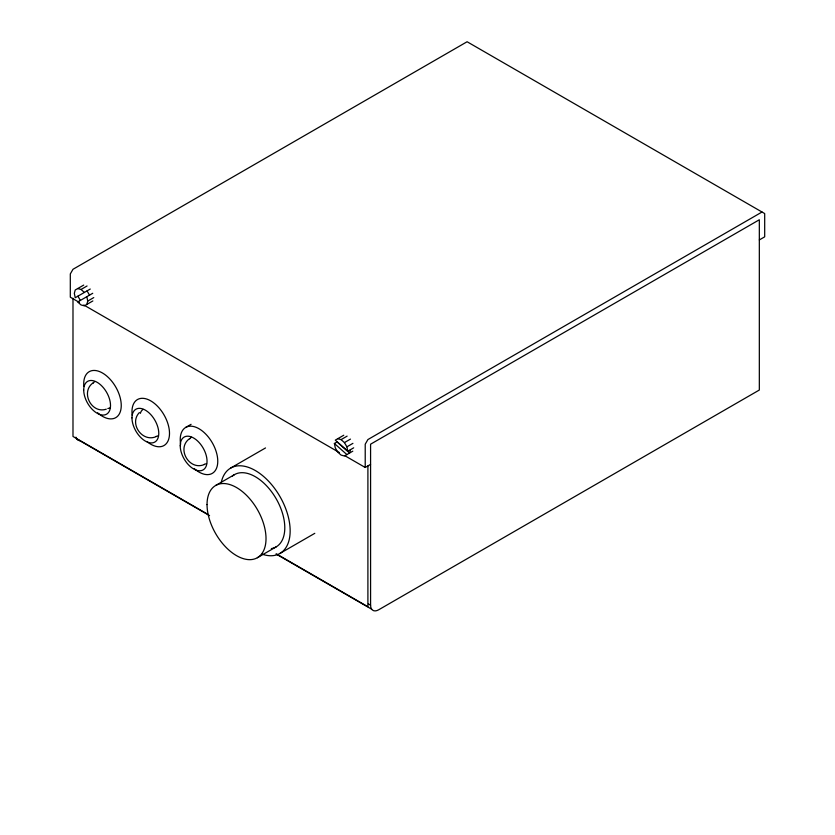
<?xml version="1.0" encoding="UTF-8"?>
<svg xmlns="http://www.w3.org/2000/svg" width="835" height="835" viewBox="0 0 835 835"><rect width="100%" height="100%" fill="white"/><g stroke="black" fill="none" stroke-linecap="round" stroke-linejoin="round"><path stroke-width="1.25" d="M86.83 304.431L87.727 301.08L86.83 296.686M350.47 449.668L349.573 453.029L337.069 441.934L334.386 443.479L335.284 447.873L337.737 452.121L341.087 455.096L344.438 455.993L352.798 451.171M139.362 412.553C128.809 423.554 142.263 442.644 156.103 436.653M93.186 382.816C80.16 391.813 91.38 414.139 106.264 409.181M189.712 438.542C175.945 448.155 189.18 471.138 204.356 464.51M83.709 285.09L75.223 289.985L74.325 293.336L75.223 297.73L90.274 289.035M77.676 288.566L81.026 289.463L87.059 285.988M92.737 293.283L77.676 301.978L81.026 304.942L84.377 305.84L92.862 300.944M87.727 301.08L93.76 297.594M185.725 427.405L191.09 424.316M230.648 468.07L265.509 447.946M215.68 485.479L234.447 474.645M343.769 435.233L335.284 440.128L347.788 451.224L353.696 447.821M337.737 438.709L341.087 439.617L347.12 436.131M341.087 439.617L344.438 442.581L350.47 439.106M347.788 451.224L346.89 446.829L352.923 443.354M762.011 212.017L367.901 439.554L365.219 444.199L365.219 467.475L370.583 464.375M759.328 239.937L764.693 236.837L764.693 213.562L467.099 41.75L72.989 269.287L70.307 273.932L70.307 297.208L79.315 302.406M257.378 557.717L276.155 546.883M279.944 553.448L314.795 533.325M83.813 305.005L339.334 452.528M344.959 455.774L365.219 467.475M368.329 603.882L370.583 605.187A11.377 6.565 -60 0 0 378.62 609.821L759.328 390.029L759.328 219.762L370.583 444.199L370.583 605.187M208.061 514.443L72.989 436.465L72.989 298.262M276.729 554.085L367.901 606.732L367.901 465.93M76.747 438.939L209.564 515.623M275.978 553.96L371.658 609.206M334.386 443.479L346.89 454.574M81.026 289.463L84.377 292.438M344.438 442.581L346.89 446.829M87.059 290.893L89.512 295.141M77.906 296.174L80.358 300.423M189.712 438.834A15.166 8.757 60 0 1 191.413 437.258M206.579 463.529A15.166 8.757 60 0 1 204.356 464.208M180.642 444.303A26.543 15.322 60 0 1 198.01 428.188A26.543 15.322 60 0 1 217.664 463.435A26.543 15.322 60 0 1 194.137 468.518M140.374 413.346A15.166 8.757 60 0 1 143.15 409.4M158.316 435.661A15.166 8.757 60 0 1 156.103 436.35M132.201 415.225A26.543 15.322 60 0 1 150.081 400.497A26.543 15.322 60 0 1 169.432 435.212A26.543 15.322 60 0 1 146.824 441.475M93.186 383.119A15.166 8.757 60 0 1 94.898 381.532M110.063 407.804A15.166 8.757 60 0 1 107.84 408.492M83.813 386.156A26.543 15.322 60 0 1 102.809 373.193A26.543 15.322 60 0 1 121.065 408.419A26.543 15.322 60 0 1 97.622 412.793M221.118 483.162A49.286 28.463 60 0 1 257.577 471.921A49.286 28.463 60 0 1 290.079 528.2A49.286 28.463 60 0 1 262.106 554.158M232.38 476.096A41.708 24.079 60 0 1 277.22 500.635A41.708 24.079 60 0 1 271.354 548.595M79.69 440.64A11.377 6.565 -60 0 1 75.943 437.164M180.224 445.754A18.954 10.949 60 0 0 200.337 470.763A18.954 10.949 60 0 0 200.337 443.949A18.954 10.949 60 0 0 180.224 445.754M131.972 417.886A18.954 10.949 60 0 0 152.074 442.905A18.954 10.949 60 0 0 152.074 416.091A18.954 10.949 60 0 0 131.972 417.886M83.709 390.029A18.954 10.949 60 0 0 103.822 415.037A18.954 10.949 60 0 0 103.822 388.233A18.954 10.949 60 0 0 83.709 390.029M207.038 504.57A41.708 24.079 60 0 0 251.272 559.596A41.708 24.079 60 0 0 251.272 500.614A41.708 24.079 60 0 0 207.038 504.57"/></g></svg>
